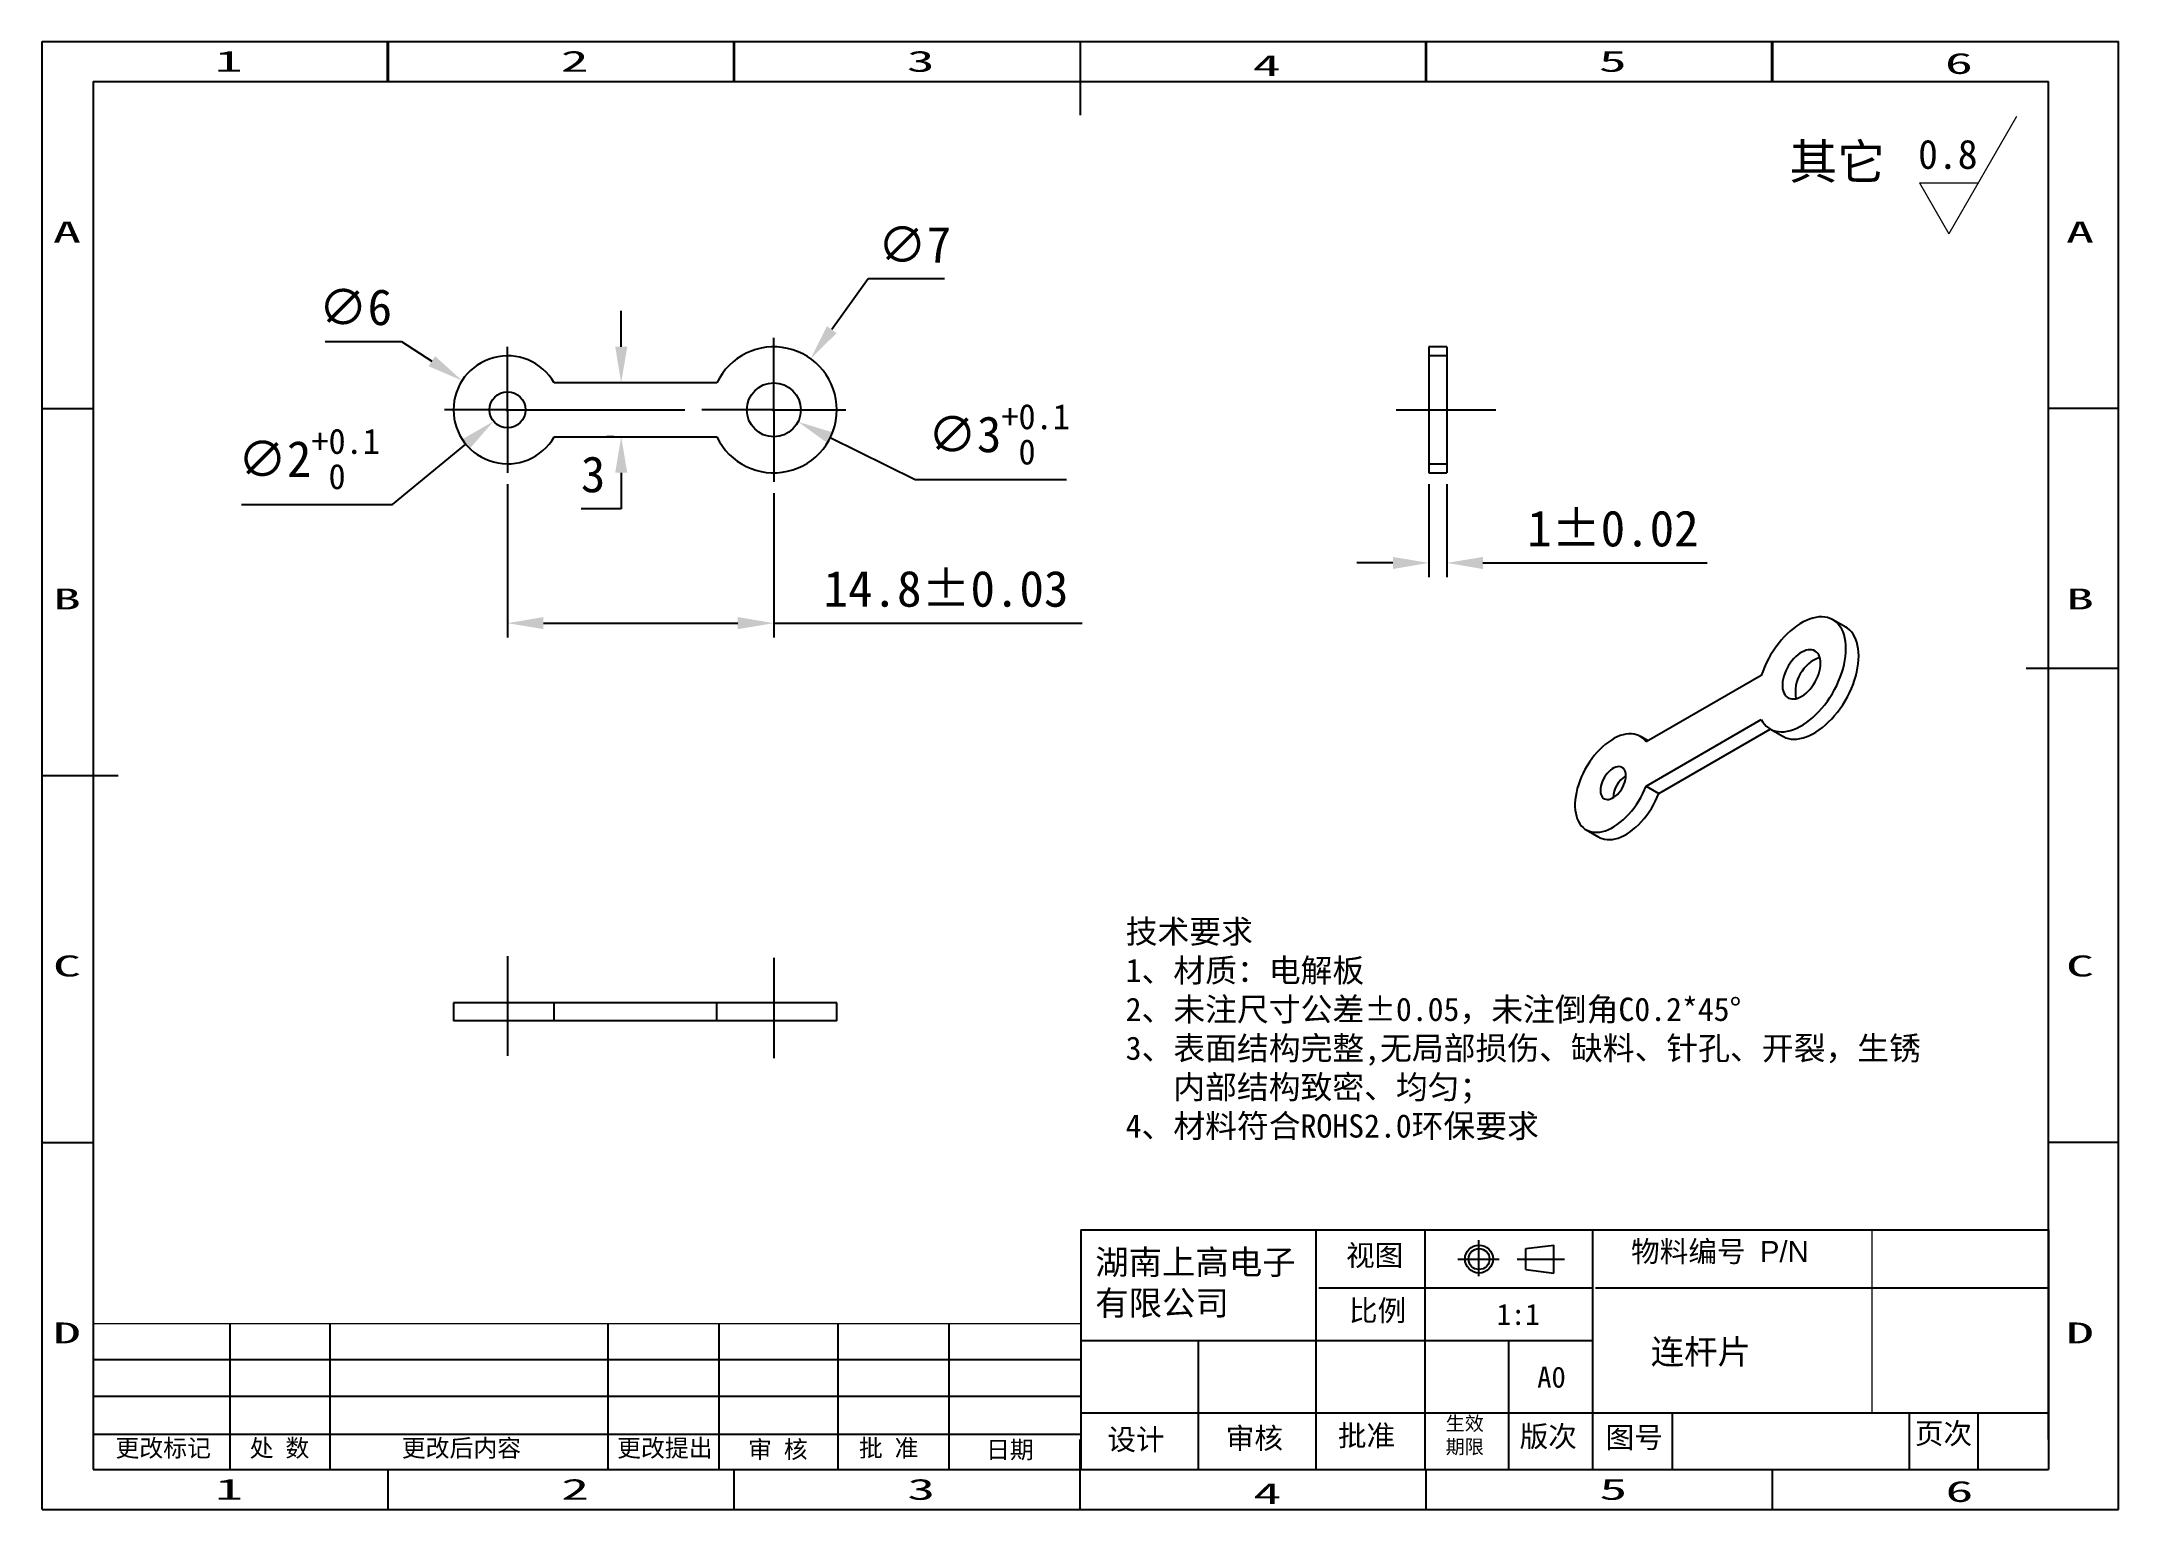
# Model space of a CAD drawing. Header units: millimetres. Extents: x 367 to 483, y 129 to 210.
import ezdxf
from ezdxf.enums import TextEntityAlignment as Align

# ---------------------------------------------------------------- set-up
doc = ezdxf.new("R2010")
doc.units = ezdxf.units.MM
doc.header["$PDSIZE"] = -1
doc.linetypes.add('ACAD_ISO04W100', pattern=[30.5, 24, -3, 0.5, -3])
doc.linetypes.add('CENTER', pattern=[10.16, 6.35, -1.27, 1.27, -1.27])
for name, color, linetype in [('中心线', 6, 'CENTER'), ('图框', 7, 'Continuous'), ('标注', 5, 'Continuous'), ('细实线', 5, 'Continuous')]:
    doc.layers.add(name, color=color, linetype=linetype)
doc.styles.add('style1', font='', dxfattribs={"height": 3.5})
doc.styles.get('style1').set_extended_font_data('FangSong_GB2312')
doc.dimstyles.new('副本 Standard', dxfattribs={"dimtxt": 2, "dimasz": 2, "dimexe": 0.8, "dimexo": 0.625, "dimgap": 0.9, "dimtad": 1, "dimtih": 1, "dimtoh": 1, "dimdsep": 46, "dimtxsty": 'Standard', "dimcen": 0.09, "dimclrd": 5, "dimclre": 5, "dimadec": 3, "dimazin": 2, "dimtfac": 1, "dimtdec": 4, "dimtofl": 0, "dimtmove": 0, "dimatfit": 3, "dimfxl": 0, "dimtolj": 1, "dimtzin": 0, "dimarcsym": 0})

# ---------------------------------------------------------------- blocks, each defined once
blk = doc.blocks.new('SW_CENTERMARKSYMBOL_0')
at = {"layer": '图框', "color": 0}
for p, q in [((0, 2.5), (0, 3.5)), ((0, 0), (0, 2.5)), ((-2.5, 0), (-3.5, 0)), ((0, 0), (-2.5, 0)), ((0, 0), (0, -2.5)), ((0, 0), (2.5, 0)), ((2.5, 0), (3.5, 0)), ((0, -2.5), (0, -3.5))]:
    blk.add_line(p, q, dxfattribs=at)
blk = doc.blocks.new('SW_CENTERMARKSYMBOL_1')
at = {"layer": '图框', "color": 0}
for p, q in [((0, 2.5), (0, 4)), ((0, 0), (0, 2.5)), ((-2.5, 0), (-4, 0)), ((0, 0), (-2.5, 0)), ((0, 0), (0, -2.5)), ((0, 0), (2.5, 0)), ((2.5, 0), (4, 0)), ((0, -2.5), (0, -4))]:
    blk.add_line(p, q, dxfattribs=at)
blk = doc.blocks.new('*D24')
at = {"layer": 'Defpoints', "color": 0}
for p in [(393, 186.48), (407.8, 185.98), (407.8, 178.12)]:
    blk.add_point(p, dxfattribs=at)
at = {"layer": '标注', "color": 5, "lineweight": -2}
for p, q in [((393, 185.85), (393, 177.32)), ((407.8, 185.35), (407.8, 177.32)), ((395, 178.12), (405.8, 178.12)), ((407.8, 178.12), (424.94, 178.12))]:
    blk.add_line(p, q, dxfattribs=at)
at = {"layer": '标注', "color": 5}
for points in [[(395, 178.46), (395, 177.79), (393, 178.12)], [(405.8, 178.46), (405.8, 177.79), (407.8, 178.12)]]:
    blk.add_solid(points, dxfattribs=at)
at = {"layer": '标注', "color": 0, "insert": (417.37, 180.02), "char_height": 2, "attachment_point": 5}
blk.add_mtext('\\A1;14.8%%P0.03', dxfattribs=at)
blk = doc.blocks.new('*D25')
at = {"layer": 'Defpoints', "color": 0}
for p in [(390.48, 191.6), (395.52, 188.35)]:
    blk.add_point(p, dxfattribs=at)
at = {"layer": '标注', "color": 5, "lineweight": -2}
for p, q in [((382.88, 193.77), (387.12, 193.77)), ((387.12, 193.77), (388.8, 192.68)), ((392.91, 189.98), (393.09, 189.98)), ((393, 189.89), (393, 190.07))]:
    blk.add_line(p, q, dxfattribs=at)
at = {"layer": '标注', "color": 5}
blk.add_solid([(388.98, 192.96), (388.62, 192.4), (390.48, 191.6)], dxfattribs=at)
at = {"layer": '标注', "color": 0, "insert": (384.55, 195.67), "char_height": 2, "attachment_point": 5}
blk.add_mtext('\\A1;∅6', dxfattribs=at)
blk = doc.blocks.new('*D26')
at = {"layer": 'Defpoints', "color": 0}
for p in [(393.77, 190.61), (392.23, 189.34)]:
    blk.add_point(p, dxfattribs=at)
at = {"layer": '标注', "color": 5, "lineweight": -2}
for p, q in [((392.91, 189.98), (393.09, 189.98)), ((393, 189.89), (393, 190.07)), ((386.62, 184.72), (390.69, 188.07)), ((378.22, 184.72), (386.62, 184.72))]:
    blk.add_line(p, q, dxfattribs=at)
at = {"layer": '标注', "color": 5}
blk.add_solid([(390.47, 188.33), (390.9, 187.81), (392.23, 189.34)], dxfattribs=at)
at = {"layer": '标注', "color": 0, "insert": (381.97, 187.25), "char_height": 2, "attachment_point": 5}
blk.add_mtext('\\A1;∅2{\\H0.7x;\\S+0.1^  0;}', dxfattribs=at)
blk = doc.blocks.new('*D27')
at = {"layer": 'Defpoints', "color": 0}
for p in [(409.85, 192.81), (405.75, 187.14)]:
    blk.add_point(p, dxfattribs=at)
at = {"layer": '标注', "color": 5, "lineweight": -2}
for p, q in [((413.05, 197.26), (411.02, 194.44)), ((417.29, 197.26), (413.05, 197.26)), ((407.71, 189.98), (407.89, 189.98)), ((407.8, 189.89), (407.8, 190.07))]:
    blk.add_line(p, q, dxfattribs=at)
at = {"layer": '标注', "color": 5}
blk.add_solid([(410.75, 194.63), (411.29, 194.24), (409.85, 192.81)], dxfattribs=at)
at = {"layer": '标注', "color": 0, "insert": (415.62, 199.16), "char_height": 2, "attachment_point": 5}
blk.add_mtext('\\A1;∅7', dxfattribs=at)
blk = doc.blocks.new('*D28')
at = {"layer": 'Defpoints', "color": 0}
for p in [(406.46, 190.64), (409.15, 189.31)]:
    blk.add_point(p, dxfattribs=at)
at = {"layer": '标注', "color": 5, "lineweight": -2}
for p, q in [((407.71, 189.98), (407.89, 189.98)), ((407.8, 189.89), (407.8, 190.07)), ((415.66, 186.08), (410.94, 188.42)), ((424.06, 186.08), (415.66, 186.08))]:
    blk.add_line(p, q, dxfattribs=at)
at = {"layer": '标注', "color": 5}
blk.add_solid([(411.09, 188.72), (410.79, 188.12), (409.15, 189.31)], dxfattribs=at)
at = {"layer": '标注', "color": 0, "insert": (420.31, 188.62), "char_height": 2, "attachment_point": 5}
blk.add_mtext('\\A1;∅3{\\H0.7x;\\S+0.1^  0;}', dxfattribs=at)
blk = doc.blocks.new('*D22')
at = {"layer": 'Defpoints', "color": 0}
for p in [(399.55, 191.48), (399.32, 188.48), (399.55, 188.48)]:
    blk.add_point(p, dxfattribs=at)
at = {"layer": '标注', "color": 5, "lineweight": -2}
for p, q in [((399.32, 193.48), (399.32, 195.48)), ((398.92, 191.48), (398.52, 191.48)), ((398.92, 188.48), (398.52, 188.48)), ((399.32, 186.48), (399.32, 184.48)), ((399.32, 184.48), (397.09, 184.48))]:
    blk.add_line(p, q, dxfattribs=at)
at = {"layer": '标注', "color": 5}
for points in [[(398.99, 193.48), (399.66, 193.48), (399.32, 191.48)], [(398.99, 186.48), (399.66, 186.48), (399.32, 188.48)]]:
    blk.add_solid(points, dxfattribs=at)
at = {"layer": '标注', "color": 0, "insert": (397.76, 186.38), "char_height": 2, "attachment_point": 5}
blk.add_mtext('\\A1;3', dxfattribs=at)
blk = doc.blocks.new('*D23')
at = {"layer": 'Defpoints', "color": 0}
for p in [(444.2, 186.48), (445.2, 186.48), (445.2, 181.47)]:
    blk.add_point(p, dxfattribs=at)
at = {"layer": '标注', "color": 5, "lineweight": -2}
for p, q in [((444.2, 185.85), (444.2, 180.67)), ((445.2, 185.85), (445.2, 180.67)), ((442.2, 181.47), (440.2, 181.47)), ((447.2, 181.47), (459.66, 181.47))]:
    blk.add_line(p, q, dxfattribs=at)
at = {"layer": '标注', "color": 5}
for points in [[(442.2, 181.8), (442.2, 181.13), (444.2, 181.47)], [(447.2, 181.8), (447.2, 181.13), (445.2, 181.47)]]:
    blk.add_solid(points, dxfattribs=at)
at = {"layer": '标注', "color": 0, "insert": (454.43, 183.37), "char_height": 2, "attachment_point": 5}
blk.add_mtext('\\A1;1%%P0.02', dxfattribs=at)

msp = doc.modelspace()

# ---------------------------------------------------------------- linework, layer by layer
at = {"color": 5, "linetype": 'Continuous'}
for p, q in [((367.141, 128.864), (367.141, 210.445)), ((367.141, 210.445), (482.52, 210.445)), ((386.341, 208.228), (386.341, 210.445)), ((386.371, 210.445), (386.371, 208.228)), ((405.571, 208.228), (405.571, 210.445)), ((405.601, 210.445), (405.601, 208.228)), ((424.831, 210.445), (424.831, 206.349)), ((444.031, 208.228), (444.031, 210.445)), ((444.06, 210.445), (444.06, 208.228)), ((463.26, 208.228), (463.26, 210.445)), ((463.29, 210.445), (463.29, 208.228)), ((482.52, 128.864), (482.52, 210.445)), ((367.111, 208.228), (367.141, 208.228)), ((367.141, 190.05), (369.987, 190.05)), ((482.52, 190.05), (478.635, 190.05)), ((482.52, 175.597), (477.396, 175.597)), ((367.141, 169.655), (371.368, 169.655)), ((367.141, 149.26), (369.987, 149.26)), ((482.52, 149.26), (478.635, 149.26)), ((424.86, 144.403), (441.561, 144.403)), ((437.913, 144.403), (437.913, 131.082)), ((441.561, 144.403), (478.635, 144.403)), ((443.974, 144.403), (443.974, 131.082)), ((453.297, 144.403), (453.297, 141.899)), ((453.297, 142.073), (453.297, 137.491)), ((438.078, 141.181), (453.297, 141.181)), ((453.462, 141.181), (478.635, 141.181)), ((377.574, 139.207), (377.574, 131.082)), ((383.133, 139.207), (383.133, 131.082)), ((398.573, 139.207), (398.573, 131.082)), ((404.754, 139.207), (404.754, 131.082)), ((411.351, 139.207), (411.351, 131.082)), ((417.532, 139.207), (417.532, 131.082)), ((424.86, 138.248), (453.297, 138.248)), ((431.387, 138.248), (431.387, 131.082)), ((448.635, 138.248), (448.635, 131.082)), ((453.297, 137.491), (453.297, 131.082)), ((369.939, 137.191), (424.812, 137.191)), ((369.939, 135.155), (424.812, 135.155)), ((424.86, 134.236), (478.635, 134.236)), ((457.715, 134.236), (457.715, 131.082)), ((470.889, 134.236), (470.889, 131.082)), ((474.697, 134.236), (474.697, 131.082)), ((369.987, 133.044), (424.812, 133.044)), ((424.831, 128.864), (424.831, 132.749)), ((386.371, 128.864), (386.371, 131.082)), ((405.601, 128.864), (405.601, 131.082)), ((444.06, 128.864), (444.06, 131.082)), ((463.29, 128.864), (463.29, 131.082)), ((367.141, 128.864), (482.52, 128.864))]:
    msp.add_line(p, q, dxfattribs=at)
at = {"color": 7, "linetype": 'Continuous'}
for p, q in [((369.987, 208.228), (369.987, 131.082)), ((369.987, 208.228), (478.635, 208.228)), ((478.635, 132.749), (478.635, 208.228)), ((424.86, 144.403), (424.86, 131.082)), ((478.635, 144.403), (478.635, 131.082)), ((478.635, 144.403), (478.635, 131.082)), ((449.594, 143.365), (451.154, 143.555)), ((449.594, 143.365), (451.154, 143.555)), ((449.594, 142.199), (449.594, 143.365)), ((451.154, 142.005), (451.154, 143.555)), ((449.594, 142.199), (451.154, 142.005)), ((369.987, 131.082), (478.635, 131.082))]:
    msp.add_line(p, q, dxfattribs=at)
at = {"color": 7, "linetype": 'Continuous', "lineweight": 25}
for p, q in [((445.195, 193.476), (444.195, 193.476)), ((444.195, 193.476), (444.195, 192.976)), ((445.195, 192.976), (444.195, 192.976)), ((444.195, 192.976), (444.195, 186.976)), ((445.195, 193.476), (445.195, 192.976)), ((445.195, 192.976), (445.195, 186.976)), ((404.64, 191.476), (395.6, 191.476)), ((395.6, 188.476), (404.64, 188.476)), ((444.195, 186.976), (445.195, 186.976)), ((444.195, 186.976), (444.195, 186.476)), ((445.195, 186.976), (445.195, 186.476)), ((444.195, 186.476), (445.195, 186.476)), ((467.362, 177.899), (466.655, 178.307)), ((462.669, 175.21), (456.277, 171.52)), ((456.277, 169.07), (462.669, 172.76)), ((456.984, 168.662), (463.173, 172.235)), ((463.155, 172.245), (463.862, 171.837)), ((456.379, 171.579), (455.94, 171.833)), ((456.277, 169.07), (456.984, 168.662)), ((452.94, 166.636), (453.647, 166.228)), ((390.002, 157.022), (390.002, 156.022)), ((395.6, 157.022), (390.002, 157.022)), ((395.6, 156.022), (395.6, 157.022)), ((404.64, 157.022), (395.6, 157.022)), ((404.64, 156.022), (404.64, 157.022)), ((411.302, 157.022), (404.64, 157.022)), ((411.302, 156.022), (411.302, 157.022)), ((395.6, 156.022), (390.002, 156.022)), ((404.64, 156.022), (395.6, 156.022)), ((411.302, 156.022), (404.64, 156.022))]:
    msp.add_line(p, q, dxfattribs=at)
for p, q in [((369.987, 152.529), (369.987, 131.082)), ((369.987, 131.082), (399.293, 131.082)), ((399.293, 131.082), (424.661, 131.082))]:
    msp.add_line(p, q)
at = {"color": 5, "lineweight": 13}
msp.add_line((468.836, 134.236), (468.836, 144.403), dxfattribs=at)
at = {"color": 7, "linetype": 'Continuous', "lineweight": 25, "flags": 128}
for points in [[(462.669, 172.76), (462.752, 172.623), (462.847, 172.501), (462.953, 172.393), (463.069, 172.3), (463.194, 172.223), (463.329, 172.163), (463.473, 172.119), (463.623, 172.091), (463.781, 172.081), (463.945, 172.088), (464.114, 172.111), (464.287, 172.152), (464.463, 172.209), (464.641, 172.282), (464.822, 172.371), (465.002, 172.476), (465.182, 172.596), (465.36, 172.73), (465.536, 172.877), (465.709, 173.037), (465.878, 173.209), (466.041, 173.392), (466.198, 173.585), (466.348, 173.788), (466.491, 173.998), (466.625, 174.214), (466.75, 174.437), (466.866, 174.664), (466.971, 174.894), (467.064, 175.126), (467.147, 175.359), (467.217, 175.591), (467.276, 175.822), (467.321, 176.05), (467.354, 176.274), (467.374, 176.493), (467.38, 176.705), (467.374, 176.909), (467.354, 177.105), (467.321, 177.291), (467.276, 177.466), (467.217, 177.63), (467.147, 177.781), (467.064, 177.919), (466.971, 178.043), (466.866, 178.152), (466.75, 178.246), (466.625, 178.324), (466.491, 178.386), (466.348, 178.431), (466.198, 178.459), (466.041, 178.471), (465.878, 178.465), (465.709, 178.443), (465.536, 178.404), (465.36, 178.348), (465.182, 178.276), (465.002, 178.188), (464.822, 178.084), (464.641, 177.965), (464.463, 177.833), (464.287, 177.686), (464.114, 177.527), (463.945, 177.356), (463.781, 177.173), (463.623, 176.981), (463.473, 176.779), (463.329, 176.57), (463.194, 176.354), (463.069, 176.132), (462.953, 175.905), (462.847, 175.675), (462.752, 175.443), (462.669, 175.21)], [(463.862, 171.837), (463.902, 171.815), (464.036, 171.754), (464.18, 171.71), (464.331, 171.683), (464.488, 171.673), (464.652, 171.679), (464.821, 171.703), (464.994, 171.744), (465.17, 171.801), (465.349, 171.874), (465.529, 171.963), (465.709, 172.068), (465.889, 172.188), (466.068, 172.321), (466.244, 172.469), (466.416, 172.629), (466.585, 172.801), (466.748, 172.984), (466.905, 173.177), (467.056, 173.379), (467.198, 173.589), (467.332, 173.806), (467.458, 174.029), (467.573, 174.255), (467.678, 174.486), (467.772, 174.718), (467.854, 174.951), (467.924, 175.183), (467.983, 175.414), (468.028, 175.642), (468.061, 175.866), (468.081, 176.084), (468.087, 176.297), (468.081, 176.501), (468.061, 176.697), (468.028, 176.883), (467.983, 177.058), (467.924, 177.222), (467.854, 177.373), (467.772, 177.511), (467.678, 177.635), (467.573, 177.744), (467.458, 177.838), (467.362, 177.899)], [(465.966, 175.888), (465.959, 176.019), (465.94, 176.141), (465.908, 176.253), (465.864, 176.352), (465.809, 176.439), (465.742, 176.511), (465.665, 176.569), (465.58, 176.611), (465.485, 176.636), (465.384, 176.645), (465.277, 176.638), (465.166, 176.614), (465.051, 176.573), (464.934, 176.517), (464.818, 176.446), (464.702, 176.361), (464.589, 176.262), (464.479, 176.152), (464.375, 176.031), (464.277, 175.9), (464.187, 175.762), (464.105, 175.619), (464.034, 175.471), (463.972, 175.32), (463.923, 175.17), (463.885, 175.02), (463.859, 174.874), (463.846, 174.732), (463.846, 174.597), (463.859, 174.47), (463.885, 174.354), (463.923, 174.248), (463.972, 174.155), (464.034, 174.075), (464.105, 174.01), (464.187, 173.96), (464.277, 173.926), (464.375, 173.909), (464.479, 173.908), (464.589, 173.924), (464.702, 173.957), (464.818, 174.005), (464.934, 174.069), (465.051, 174.147), (465.166, 174.239), (465.277, 174.344), (465.384, 174.46), (465.485, 174.586), (465.58, 174.72), (465.665, 174.861), (465.742, 175.007), (465.809, 175.156), (465.864, 175.307), (465.908, 175.457), (465.94, 175.606), (465.959, 175.75), (465.966, 175.888)], [(456.277, 171.52), (456.189, 171.631), (456.09, 171.727), (455.981, 171.808), (455.862, 171.873), (455.735, 171.922), (455.6, 171.955), (455.457, 171.971), (455.309, 171.971), (455.155, 171.954), (454.997, 171.92), (454.836, 171.87), (454.672, 171.803), (454.506, 171.721), (454.341, 171.624), (454.175, 171.512), (454.012, 171.387), (453.851, 171.248), (453.694, 171.097), (453.541, 170.934), (453.394, 170.762), (453.253, 170.579), (453.119, 170.389), (452.994, 170.192), (452.877, 169.988), (452.77, 169.781), (452.673, 169.569), (452.587, 169.356), (452.512, 169.142), (452.449, 168.929), (452.398, 168.717), (452.359, 168.509), (452.333, 168.305), (452.32, 168.107), (452.32, 167.915), (452.333, 167.732), (452.359, 167.558), (452.398, 167.394), (452.449, 167.241), (452.512, 167.101), (452.587, 166.973), (452.673, 166.859), (452.77, 166.76), (452.877, 166.676), (452.994, 166.608), (453.119, 166.555), (453.253, 166.519), (453.394, 166.5), (453.541, 166.497), (453.694, 166.511), (453.851, 166.541), (454.012, 166.588), (454.175, 166.651), (454.341, 166.73), (454.506, 166.824), (454.672, 166.933), (454.836, 167.056), (454.997, 167.192), (455.155, 167.341), (455.309, 167.501), (455.457, 167.672), (455.6, 167.853), (455.735, 168.041), (455.862, 168.238), (455.981, 168.44), (456.09, 168.647), (456.189, 168.857), (456.277, 169.07)], [(455.147, 169.643), (455.141, 169.75), (455.121, 169.848), (455.089, 169.934), (455.044, 170.008), (454.989, 170.067), (454.923, 170.11), (454.848, 170.137), (454.765, 170.147), (454.677, 170.141), (454.584, 170.117), (454.488, 170.077), (454.392, 170.021), (454.296, 169.951), (454.203, 169.867), (454.115, 169.772), (454.032, 169.666), (453.957, 169.553), (453.892, 169.433), (453.836, 169.31), (453.791, 169.185), (453.759, 169.062), (453.74, 168.941), (453.733, 168.826), (453.74, 168.719), (453.759, 168.621), (453.791, 168.535), (453.836, 168.462), (453.892, 168.403), (453.957, 168.359), (454.032, 168.332), (454.115, 168.322), (454.203, 168.328), (454.296, 168.352), (454.392, 168.392), (454.488, 168.448), (454.584, 168.518), (454.677, 168.602), (454.765, 168.697), (454.848, 168.803), (454.923, 168.916), (454.989, 169.036), (455.044, 169.159), (455.089, 169.284), (455.121, 169.407), (455.141, 169.528), (455.147, 169.643)], [(453.647, 166.228), (453.701, 166.199), (453.826, 166.147), (453.96, 166.111), (454.101, 166.091), (454.248, 166.089), (454.401, 166.103), (454.558, 166.133), (454.719, 166.18), (454.883, 166.243), (455.048, 166.322), (455.213, 166.416), (455.379, 166.525), (455.543, 166.648), (455.704, 166.784), (455.862, 166.933), (456.016, 167.093), (456.164, 167.264), (456.307, 167.444), (456.442, 167.633), (456.569, 167.829), (456.688, 168.032), (456.797, 168.239), (456.896, 168.449), (456.984, 168.662)]]:
    msp.add_lwpolyline(points, dxfattribs=at)
at = {"color": 7, "linetype": 'Continuous', "lineweight": 25}
for centre, radius in [((393.002, 189.976), 1), ((407.802, 189.976), 1.5)]:
    msp.add_circle(centre, radius, dxfattribs=at)
at = {"color": 7, "linetype": 'Continuous'}
for radius in [0.777, 0.583]:
    msp.add_circle((446.988, 142.782), radius, dxfattribs=at)
at = {"color": 7, "linetype": 'Continuous', "lineweight": 25}
for centre, radius, start, end in [((393.002, 189.976), 3, 30, 330), ((407.802, 189.976), 3.5, 205.37693, 154.62307), ((466.626, 174.283), 2.06, 110.0411, 189.96428), ((455.962, 168.356), 1.523, 122.34452, 177.66086)]:
    msp.add_arc(centre, radius, start, end, dxfattribs=at)
at = {"layer": '中心线'}
for p, q in [((396.502, 189.976), (403.802, 189.976)), ((442.376, 189.976), (447.93, 189.976)), ((393.002, 159.62), (393.002, 154.074)), ((407.802, 159.523), (407.802, 153.943))]:
    msp.add_line(p, q, dxfattribs=at)
at = {"layer": '中心线', "color": 6, "linetype": 'ACAD_ISO04W100'}
for p, q in [((446.963, 143.832), (446.963, 141.822)), ((445.811, 142.782), (448.102, 142.782)), ((445.811, 142.782), (448.102, 142.782)), ((449.115, 142.782), (451.746, 142.782))]:
    msp.add_line(p, q, dxfattribs=at)
at = {"layer": '标注', "color": 5, "lineweight": 13}
for p, q in [((476.863, 206.272), (473.101, 199.757)), ((471.468, 202.586), (474.738, 202.592)), ((471.468, 202.586), (473.101, 199.757))]:
    msp.add_line(p, q, dxfattribs=at)
at = {"layer": '标注', "color": 0, "lineweight": 13}
msp.add_line((369.939, 139.207), (424.812, 139.207), dxfattribs=at)

# ---------------------------------------------------------------- block references
at = {"layer": '中心线'}
for name, p in [('SW_CENTERMARKSYMBOL_1', (407.802, 189.976)), ('SW_CENTERMARKSYMBOL_0', (393.002, 189.976))]:
    msp.add_blockref(name, p, dxfattribs=at)

# ---------------------------------------------------------------- texts
at = {"color": 5, "linetype": 'Continuous'}
for s, width, p, p2 in [('1', 3.99672, (376.726, 208.764), (378.28, 208.764)), ('2', 1.99836, (395.956, 208.764), (397.51, 208.764)), ('3', 1.99836, (415.186, 208.764), (416.74, 208.764)), ('4', 1.99836, (434.416, 208.528), (435.97, 208.528)), ('5', 1.99836, (453.645, 208.764), (455.199, 208.764)), ('6', 1.99836, (472.875, 208.646), (474.429, 208.646)), ('A', 1.99836, (367.747, 199.276), (369.301, 199.276)), ('A', 1.99836, (479.606, 199.276), (481.16, 199.276)), ('B', 1.99836, (367.747, 178.881), (369.301, 178.881)), ('B', 1.99836, (479.606, 178.881), (481.16, 178.881)), ('C', 1.99836, (367.747, 158.486), (369.301, 158.486)), ('C', 1.99836, (479.606, 158.486), (481.16, 158.486)), ('D', 1.99836, (367.747, 138.091), (369.301, 138.091)), ('D', 1.99836, (479.606, 138.091), (481.16, 138.091)), ('1', 3.99672, (376.756, 129.4), (378.31, 129.4)), ('2', 1.99836, (395.986, 129.4), (397.54, 129.4)), ('3', 1.99836, (415.216, 129.4), (416.77, 129.4)), ('5', 1.99836, (453.675, 129.4), (455.229, 129.4)), ('6', 1.99836, (472.905, 129.283), (474.459, 129.283)), ('4', 1.99836, (434.445, 129.165), (435.999, 129.165))]:
    msp.add_text(s, height=1.166, dxfattribs=dict(at, width=width)).set_placement(p, p2, align=Align.FIT)
at = {"attachment_point": 1}
for s, insert, char_height, width in [('{\\fSimSun|b0|i0|c134|p2;其它}', (464.236, 204.74), 1.944, 10.1628), ('{\\fSimSun|b0|i0|c134|p2;技术要求}\\P{\\fSimSun|b0|i0|c134|p2;1、材质：电解板\\P2、未注尺寸公差±0.05，未注倒角C0.2*45%%D\\P3、表面结构完整,无局部损伤、缺料、针孔、开裂，生锈\\P   内部结构致密、均匀；\\P4、材料符合ROHS2.0环保要求}', (427.353, 161.63), 1.296, 56.88557)]:
    msp.add_mtext(s, dxfattribs=dict(at, insert=insert, char_height=char_height, width=width))
at = {"color": 0, "lineweight": 13, "attachment_point": 1, "style": 'style1'}
for s, insert, char_height, width in [('{\\fSimSun|b0|i0|c134|p2;视图}', (439.599, 143.569), 1.1664, 6.22803), ('{\\fSimSun|b0|i0|c134|p54;物料编号 \\fArial Unicode MS|b0|i0|c0|p34;P/N}', (455.438, 143.786), 1.1664, 10.78743), ('比例', (439.761, 140.501), 1.1664, 6.22803), ('{\\fSimSun|b0|i0|c134|p2;\\H0.8x;生效\\P期限}', (445.134, 134.036), 0.972, 6.22803), ('更改标记', (371.221, 132.764), 0.972, 8.74924), ('处 数', (378.678, 132.764), 0.972, 8.74924), ('更改后内容', (387.131, 132.764), 0.972, 9.12001), ('更改提出', (399.097, 132.764), 0.972, 8.00771), ('审 核', (406.37, 132.69), 0.972, 6.22803), ('批 准', (412.529, 132.764), 0.972, 6.22803), ('日期', (419.592, 132.673), 0.972, 6.22803), ('{\\H1.2x;设计}', (426.335, 133.342), 0.972, 6.22803), ('{\\H1.2x;审核}', (432.915, 133.411), 0.972, 6.22803), ('{\\fSimSun|b0|i0|c134|p2;\\H1.2x;批准}', (439.147, 133.551), 0.972, 6.22803), ('{\\H1.2x;版次}', (449.243, 133.509), 0.972, 6.22803), ('{\\fSimSun|b0|i0|c134|p2;图号}', (454.025, 133.452), 1.1664, 6.22803), ('{\\fSimSun|b0|i0|c134|p2;\\H1.2x; 页次}', (470.411, 133.673), 0.972, 6.22803)]:
    msp.add_mtext(s, dxfattribs=dict(at, insert=insert, char_height=char_height, width=width))
at = {"layer": '标注', "color": 0, "lineweight": 13, "attachment_point": 1}
for s, insert, char_height, width in [('{\\H1.25x;0.8}', (471.386, 204.991), 1.296, 10.0333), ('{\\fSimSun|b0|i0|c134|p2;湖南上高电子 有限公司}', (425.661, 143.29), 1.3608, 12.15489), ('{\\fSimSun|b0|i0|c134|p2;1:1}', (447.972, 140.289), 1.1664, 7.15819), ('{\\fSimSun|b0|i0|c134|p2;A0}', (450.222, 136.801), 1.1664, 5.1529)]:
    msp.add_mtext(s, dxfattribs=dict(at, insert=insert, char_height=char_height, width=width))
at = {"layer": '细实线', "color": 3, "lineweight": 13, "insert": (456.529, 140.574), "char_height": 1.3608, "width": 15.37504, "attachment_point": 1}
msp.add_mtext('{\\C0;\\P\\fSimSun|b0|i0|c134|p2;连杆片}', dxfattribs=at)

# ---------------------------------------------------------------- dimensions: what is measured, and where the dimension line sits
at = {"layer": '标注', "color": 0}
dim = msp.add_diameter_dim_2p(p1=(405.755, 187.137), p2=(409.849, 192.815), dimstyle='副本 Standard', dxfattribs=at)
dim.commit()
dim.dimension.update_dxf_attribs({"geometry": '*D27', "text_midpoint": (415.62, 197.26), "dimtype": 163})
dim = msp.add_diameter_dim_2p(p1=(395.524, 188.352), p2=(390.479, 191.6), dimstyle='副本 Standard', dxfattribs=at)
dim.commit()
dim.dimension.update_dxf_attribs({"geometry": '*D25', "text_midpoint": (384.55, 195.665)})
dim = msp.add_linear_dim(base=(399.323, 188.476), p1=(399.548, 191.476), p2=(399.548, 188.476), angle=90, dimstyle='副本 Standard', dxfattribs=at)
dim.commit()
dim.dimension.update_dxf_attribs({"geometry": '*D22', "text_midpoint": (397.756, 186.376)})
for p1, p2, picture, middle in [((406.458, 190.642), (409.146, 189.31), '*D28', (420.307, 188.616)), ((393.774, 190.612), (392.23, 189.34), '*D26', (381.971, 187.253))]:
    dim = msp.add_diameter_dim_2p(p1=p1, p2=p2, text='<>{\\H0.7x;\\S+0.1^  0;}', dimstyle='副本 Standard', dxfattribs=at)
    dim.commit()
    dim.dimension.update_dxf_attribs({"geometry": picture, "text_midpoint": middle})
for base, p1, p2, text, picture, middle in [((407.802, 178.125), (393.002, 186.476), (407.802, 185.976), '<>%%P0.03', '*D24', (417.368, 178.125)), ((445.195, 181.467), (444.195, 186.476), (445.195, 186.476), '<>%%P0.02', '*D23', (454.429, 181.467))]:
    dim = msp.add_linear_dim(base=base, p1=p1, p2=p2, text=text, dimstyle='副本 Standard', dxfattribs=at)
    dim.commit()
    dim.dimension.update_dxf_attribs({"geometry": picture, "text_midpoint": middle, "dimtype": 160})

doc.saveas('drawing.dxf')
